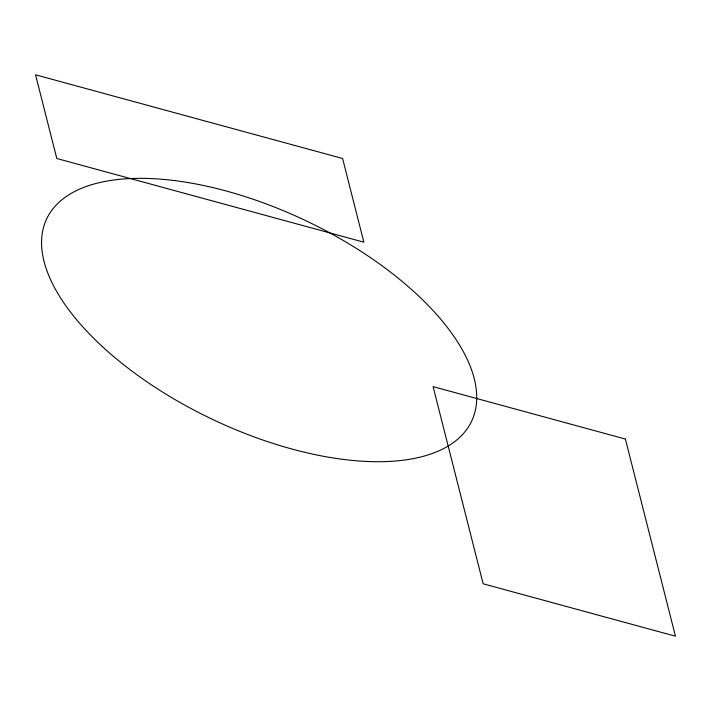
<?xml version="1.0" encoding="UTF-8"?>
<svg xmlns="http://www.w3.org/2000/svg" width="711" height="711" viewBox="0 0 711 711"><rect width="100%" height="100%" fill="white"/><g stroke="black" fill="none" stroke-linecap="round" stroke-linejoin="round"><path stroke-width="1.07" d="M342.604 158.5L35.55 74.806L56.8 158.5L363.863 242.193L342.604 158.5M625.387 439.051L433.088 386.633L483.151 583.784L675.45 636.194L625.387 439.051M102.331 346.55A235.323 109.752 25.5 0 0 468.185 427.311A235.323 109.752 25.5 0 0 206.91 186.229A235.323 109.752 25.5 0 0 102.331 346.55"/></g></svg>
